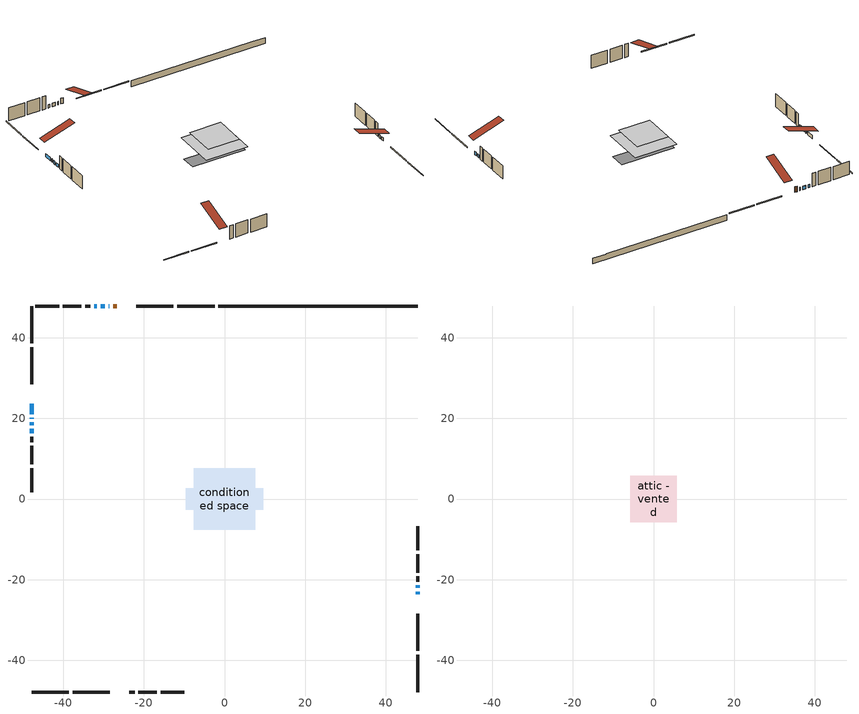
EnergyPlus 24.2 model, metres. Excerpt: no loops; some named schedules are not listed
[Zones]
conditioned space
 floor outside (Floor1 construction): -2.55,-2.55 -2.55,2.55 2.55,2.55 2.55,-2.55 z0.3
 floor adiabatic (AdiabaticFloorConstruction): -7.65,-7.65 -7.65,7.65 7.65,7.65 7.65,-7.65 z2.74
 floor foundation (Slab1 construction): -9.65,-2.7 -9.65,2.7 9.65,2.7 9.65,-2.7 z-1.83
 wall outside (RimJoist1 construction): -2.47,47.83 -11.73,47.83 / -47.83,-47.83 -38.58,-47.83 / -47.83,47.83 -47.83,38.58 / 47.83,-47.83 47.83,-38.58 z0.3:0.6
 wall outside (RimJoist2 construction): -12.66,47.83 -21.92,47.83 / -37.65,-47.83 -28.39,-47.83 / -47.83,37.65 -47.83,28.39 / 47.83,-37.65 47.83,-28.39 z0.3:0.6
 wall outside (AdiabaticWallConstruction 1): -26.7,47.83 -27.59,47.83 z0.3:2.33
 wall outside (AdiabaticWallConstruction): 47.83,-23.6 47.83,-22.97 / -47.83,23.6 -47.83,21.06 / -28.51,47.83 -28.74,47.83 / -47.83,20.13 -47.83,19.91 / -29.66,47.83 -30.69,47.83 / -47.83,18.98 -47.83,18.32 / -47.83,17.39 -47.83,16.32 / 47.83,-22.04 47.83,-21.4 / -31.61,47.83 -32.29,47.83 z0.3:1.52
 wall outside (Wall1 construction): -33.22,47.83 -34.53,47.83 / -23.6,-47.83 -22.3,-47.83 / -47.83,15.39 -47.83,14.08 / 47.83,-20.48 47.83,-19.17 z0.3:5.18
 wall outside (Wall2 construction): -35.46,47.83 -40.04,47.83 / -21.37,-47.83 -16.79,-47.83 / -47.83,13.15 -47.83,8.58 / 47.83,-18.24 47.83,-13.66 z0.3:5.18
 wall outside (Wall3 construction): -40.97,47.83 -46.91,47.83 / -15.86,-47.83 -9.92,-47.83 / -47.83,7.65 -47.83,1.71 / 47.83,-12.73 47.83,-6.79 z0.3:5.18
 wall foundation (FoundationWall1 construction): -1.54,47.83,-1.83 -1.54,47.83,0.3 42.9,47.83,0.3 42.9,47.83,0.19 47.83,47.83,0.19 47.83,47.83,-1.83
 window (WindowConstruction): 47.83,-23.6 47.83,-22.97 z0.3:1.52
 window (WindowConstruction 6): -47.83,23.6 -47.83,21.06 z0.3:1.52
 window (WindowConstruction 7): -28.51,47.83 -28.74,47.83 z0.3:1.52
 window (WindowConstruction 8): -47.83,20.13 -47.83,19.91 z0.3:1.52
 window (WindowConstruction 1): -29.67,47.83 -30.68,47.83 z0.3:1.52
 window (WindowConstruction 2): -47.83,18.98 -47.83,18.32 z0.3:1.52
 window (WindowConstruction 3): -47.83,17.39 -47.83,16.32 z0.3:1.52
 window (WindowConstruction 4): 47.83,-22.04 47.83,-21.41 z0.3:1.52
 window (WindowConstruction 5): -31.61,47.83 -32.29,47.83 z0.3:1.52
 door (Door): -26.71,47.83 -27.58,47.83 z0.3:2.33
 ceiling adiabatic (AdiabaticFloorConstruction): 7.65,-7.65 7.65,7.65 -7.65,7.65 -7.65,-7.65 z2.74
attic - vented
 floor to conditioned space (Floor2 construction Reversed): -5.7,-5.7 -5.7,5.7 5.7,5.7 5.7,-5.7 z5.18
 roof outside (Roof1 construction): -25.78,47.83,5.18 -25.78,36.73,8.88 -22.85,36.73,8.88 -22.85,47.83,5.18; -24.53,-47.83,5.18 -24.53,-36.73,8.88 -27.46,-36.73,8.88 -27.46,-47.83,5.18; -47.83,24.53,5.18 -36.73,24.53,8.88 -36.73,27.46,8.88 -47.83,27.46,5.18; 47.83,-24.53,5.18 36.73,-24.53,8.88 36.73,-27.46,8.88 47.83,-27.46,5.18
[Building]
Building 1: Terrain=Suburbs
[Site:Location]
Toronto City Centre_ON: Latitude {deg}=43.63; Longitude {deg}=-79.39; Time Zone {hr}=-5; Elevation {m}=77; Keep Site Location Information=Yes
[Site:GroundTemperature:Shallow]
5.01852, 3.26908, 3.12898, 3.95918, 7.29196, 10.6092, 13.4851, 15.3069, 15.4617, 13.9799, 11.1774, 7.9619
[Site:WaterMainsTemperature]
Calculation Method=Schedule; Temperature Schedule=mains temperature schedule
[Material] Roughness=Rough; Thermal Absorptance=0.9
Name | Thickness {m} | Conductivity {W/m-K} | Density {kg/m3} | Specific Heat {J/kg-K} | Solar Absorptance | Visible Absorptance
asphalt or fiberglass shingles | 0.00635 | 0.162714 | 1121.4 | 1465.45 | 0.4 | 0.4
ceiling loosefill ins | 0.0846667 | 0.0480833 | 16.02 | 1046.75 | 0.7 | 0.7
ceiling stud and cavity | 0.1397 | 0.0880546 | 65.682 | 1177.47 | 0.7 | 0.7
concrete 4.0 in. | 0.1016 | 1.803125 | 2242.8 | 837.4 | 0.7 | 0.7
concrete 8.0 in. | 0.2032 | 1.803125 | 2242.8 | 837.4 | 0.7 | 0.7
door material | 0.04445 | 0.053851 | 512.64 | 1214.23 | 0.7 | 0.7
exterior vertical ins | 0.0457286 | 0.029427 | 32.04 | 1214.23 | 0.7 | 0.7
floor covering | 0.0127 | 0.0433444 | 54.468 | 1339.84 | 0.6 | 0.6
floor rigid ins | 0.051816 | 0.029427 | 32.04 | 1214.23 | 0.7 | 0.7
floor rigid ins 1; wall rigid ins | 0.512978 | 0.029427 | 32.04 | 1214.23 | 0.7 | 0.7
floor stud and cavity | 0.1397 | 0.35706 | 92.3553 | 1139.71 | 0.7 | 0.7
floor stud and cavity 1 | 0.1397 | 1.75129 | 37.0049 | 1207.88 | 0.7 | 0.7
furniture material conditioned space 1 | 0.1524 | 0.115458 | 640.8 | 1214.23 | 0.6 | 0.6
gypsum board | 0.0127 | 0.160291 | 801 | 837.4 | 0.6 | 0.6
gypsum board 1 | 0.0127 | 0.160291 | 801 | 837.4 | 0.7 | 0.7
osb sheathing 0.5 in. | 0.0127 | 0.115458 | 512.64 | 1214.23 | 0.7 | 0.7
osb sheathing 0.75 in. | 0.01905 | 0.115458 | 512.64 | 1214.23 | 0.7 | 0.7
osb sheathing 2.0 in. | 0.0508 | 0.115458 | 512.64 | 1214.23 | 0.7 | 0.7
rim joist stud and cavity | 0.0508 | 0.0451784 | 125.044 | 1163.47 | 0.6 | 0.6
rim joist stud and cavity 1 | 0.0508 | 0.0290657 | 125.044 | 1163.47 | 0.6 | 0.6
wall stud and cavity | 0.1397 | 0.0812893 | 139.0536 | 1170.24 | 0.7 | 0.7
wall stud and cavity 1 | 0.1397 | 0.081123 | 139.0536 | 1170.24 | 0.7 | 0.7
wall stud and cavity 2 | 0.1397 | 0.0807926 | 139.0536 | 1170.24 | 0.7 | 0.7
wall stud and cavity 3 | 0.0889 | 0.380278 | 52.3479 | 1209.89 | 0.7 | 0.7
wall stud and cavity 4 | 0.0889 | 0.391764 | 83.0341 | 1211.67 | 0.7 | 0.7
wood siding | 0.0254 | 0.102417 | 544.68 | 1172.36 | 0.4 | 0.4
wood siding 1; wood siding 2; wood siding 3 | 0.0254 | 0.102417 | 544.68 | 1172.36 | 0.7 | 0.7
[WindowMaterial:SimpleGlazingSystem]
Name | U-Factor {W/m2-K} | Solar Heat Gain Coefficient
WindowMaterial | 2.37511 | 0.51
WindowMaterial 1 | 2.53296 | 0.44
WindowMaterial 2 | 2.481286 | 0.47
WindowMaterial 3 | 2.2695 | 0.55
WindowMaterial 4 | 2.21896 | 0.58
WindowMaterial 5 | 3.219426 | 0.35
[Construction]
AdiabaticFloorConstruction: floor stud and cavity 1, floor rigid ins 1, osb sheathing 0.75 in., floor covering
AdiabaticWallConstruction: wood siding 2, wall rigid ins, wall stud and cavity 3, gypsum board
AdiabaticWallConstruction 1: wood siding 3, wall rigid ins, wall stud and cavity 3, gypsum board
Door: door material
Floor1 construction: floor stud and cavity, floor rigid ins, osb sheathing 0.75 in., floor covering
Floor2 construction Reversed: gypsum board, ceiling stud and cavity, ceiling loosefill ins
FoundationWall1 construction: concrete 8.0 in., gypsum board 1
furniture construction conditioned space 1: furniture material conditioned space 1
PartitionWallConstruction: gypsum board, wall stud and cavity 4, gypsum board
RimJoist1 construction: wood siding 1, osb sheathing 2.0 in., rim joist stud and cavity
RimJoist2 construction: wood siding 1, osb sheathing 2.0 in., rim joist stud and cavity 1
Roof1 construction: asphalt or fiberglass shingles
Slab1 construction: concrete 4.0 in.
Wall1 construction: wood siding, osb sheathing 0.5 in., wall stud and cavity, gypsum board
Wall2 construction: wood siding, osb sheathing 0.5 in., wall stud and cavity 1, gypsum board
Wall3 construction: wood siding, osb sheathing 0.5 in., wall stud and cavity 2, gypsum board
WindowConstruction; WindowConstruction 4: WindowMaterial
WindowConstruction 1; WindowConstruction 5: WindowMaterial 1
WindowConstruction 2: WindowMaterial 2
WindowConstruction 3: WindowMaterial 3
WindowConstruction 6: WindowMaterial 4
WindowConstruction 7; WindowConstruction 8: WindowMaterial 5
[Zone] Multiplier=1; Part of Total Floor Area=Yes
Name | Volume {m3}
attic - vented | 78.1744
conditioned space | 843.6
[Space]
Name | Zone | Volume {m3}
attic - vented 1 | attic - vented | 78.1744
conditioned space 1 | conditioned space | 843.6
[ZoneInfiltration:EffectiveLeakageArea]
infil attic - vented 1: Zone or Space=attic - vented 1; Schedule=Always On Discrete; Effective Air Leakage Area {cm2}=5476.21; Stack Coefficient=0.000257475; Wind Coefficient=1.08415e-05
[ZoneMixing]
whole house fan mix: Zone or Space=attic - vented; Schedule=Always On Continuous; Design Flow Rate Calculation Method=Flow/Zone; Design Flow Rate {m3/s}=0; Source Zone or Space=conditioned space
[SurfaceProperty:ExposedFoundationPerimeter]
Slab1: Exposed Perimeter Calculation Method=TotalExposedPerimeter; Total Exposed Perimeter {m}=49.379
[InternalMass] Zone or ZoneList=conditioned space; Space or SpaceList=conditioned space 1
Name | Construction | Surface Area {m2}
furniture mass conditioned space 1 | furniture construction conditioned space 1 | 145.664
partition wall mass | PartitionWallConstruction | 364.16
[Lights]
interior lighting: Zone or ZoneList or Space or SpaceList=conditioned space 1; Schedule=interior lighting schedule; Design Level Calculation Method=LightingLevel; Lighting Level {W}=343.2; Return Air Fraction=0; Fraction Radiant=0.6; Fraction Visible=0.2; Fraction Replaceable=1
[People]
occupants: Zone or ZoneList or Space or SpaceList=conditioned space 1; Number of People Schedule=occupants schedule; Number of People Calculation Method=People; Number of People=3; Fraction Radiant=0.314171; Sensible Heat Fraction=0.56303; Activity Level Schedule=occupants activity schedule; Carbon Dioxide Generation Rate {m3/s-W}=0; Enable ASHRAE 55 Comfort Warnings=No; Mean Radiant Temperature Calculation Type=EnclosureAveraged
[ElectricEquipment] Zone or ZoneList or Space or SpaceList=conditioned space 1; Design Level Calculation Method=EquipmentLevel
Name | Schedule | Design Level {W} | Fraction Latent | Fraction Radiant | Fraction Lost
clothes dryer | clothes dryer schedule | 140.772 | 0.015 | 0.081 | 0.85
clothes washer | clothes washer schedule | 32.1985 | 0.03 | 0.162 | 0.7
cooking range | cooking range schedule | 215.147 | 0.08 | 0.432 | 0.2
dishwasher | dishwasher schedule | 66.8632 | 0.3 | 0.18 | 0.4
fridge | fridge schedule | 72.9452 | 0 | 0.6 | 0
mech vent bath fan 0 | mech vent bath fan 0 schedule | 50.2 | 0 | 0 | 1
mech vent bath fan 1 | mech vent bath fan 1 schedule | 50.2 | 0 | 0 | 1
mech vent house fan | mech vent house fan schedule | 0 | 0 | 0 | 1
mech vent house fan cfis | mech vent house fan cfis schedule | 0 | 0 | 0 | 0
mech vent range fan 0 | mech vent range fan 0 schedule | 57 | 0 | 0 | 1
misc plug loads | misc plug loads schedule | 494.7 | 0.045 | 0.513 | 0.1
whole house fan | Always On Discrete | 0 | 0 | 0 | 1
[OtherEquipment] Zone or ZoneList or Space or SpaceList=conditioned space 1; Design Level Calculation Method=EquipmentLevel
Name | Fuel Type | Schedule | Design Level {W} | Fraction Latent | Fraction Radiant | Fraction Lost
clothes dryer 1 | Electricity | clothes dryer schedule | 0 | 0.015 | 0.081 | 0.85
cooking range 1 | Electricity | cooking range schedule | 0 | 0.08 | 0.432 | 0.2
general water use latent | None | general water use schedule | 62.594 | 1 | 0 | 0
general water use sensible | None | general water use schedule | -61.6891 | 0 | 0.6 | 0
mech vent house fan latent load | None | Always On Discrete | 0 | 1 | 0 | 0
mech vent house fan sensible load | None | Always On Discrete | 0 | 0 | 0 | 0
water heater energy adjustment1 | NaturalGas | Always On Discrete | 0.01 | 0 | 0 | 1
[ZoneInfiltration:DesignFlowRate] Zone or ZoneList or Space or SpaceList=conditioned space 1; Schedule=Always On Discrete; Design Flow Rate Calculation Method=Flow/Zone; Design Flow Rate {m3/s}=0
infil flow; natural vent flow; whole house fan flow
[AvailabilityManager:Scheduled]
central ac and furnace airloop Availability Manager: Schedule=Always On Discrete
[Foundation:Kiva]
Foundation Kiva 1: Initial Indoor Air Temperature {C}=18; Wall Height Above Grade {m}=0.300015; Wall Depth Below Slab {m}=0.2032; Custom Block Material Name 1=exterior vertical ins; Custom Block Depth 1 {m}=2.13; Custom Block X Position 1 {m}=0.2159; Custom Block Z Position 1 {m}=0
[Foundation:Kiva:Settings]
Soil Conductivity {W/m-K}=0.849921; Soil Density {kg/m3}=1842.3; Soil Specific Heat {J/kg-K}=418.7; Ground Solar Absorptivity=0.9; Ground Thermal Absorptivity=0.9; Ground Surface Roughness {m}=0.03; Far-Field Width {m}=40; Deep-Ground Boundary Condition=ZeroFlux; Deep-Ground Depth {m}=40; Minimum Cell Dimension {m}=0.2; Maximum Cell Growth Coefficient=3; Simulation Timestep=Timestep
[Exterior:Lights]
exterior lighting: Schedule=exterior lighting schedule; Design Level {W}=75.6
[EnergyManagementSystem:GlobalVariable]
central_ac_and_furnace_airloop_Fan_RTF
infil_program_Qfan
infil_program_Qinf
natural_vent_program_Qnv
natural_vent_program_Qwhf
[EnergyManagementSystem:Sensor]
Name | Output:Variable or Output:Meter Index Key | Output:Variable or Output:Meter
airflow_gain | infil flow | Infiltration Sensible Heat Gain Energy
airflow_gain_1 | natural vent flow | Infiltration Sensible Heat Gain Energy
airflow_gain_2 | whole house fan flow | Infiltration Sensible Heat Gain Energy
airflow_loss | infil flow | Infiltration Sensible Heat Loss Energy
airflow_loss_1 | natural vent flow | Infiltration Sensible Heat Loss Energy
airflow_loss_2 | whole house fan flow | Infiltration Sensible Heat Loss Energy
clg_load_cond |  | Cooling:EnergyTransfer:Zone:CONDITIONED SPACE
clg_sp_s; clg_sp_s_1 | cooling setpoint | Schedule Value
clothes_dryer_exhaust_0_sch_s | clothes dryer exhaust 0 schedule | Schedule Value
cool_season | cooling season schedule | Schedule Value
htg_load_cond |  | Heating:EnergyTransfer:Zone:CONDITIONED SPACE
htg_sp_s; htg_sp_s_1 | heating setpoint | Schedule Value
ig_ee_conv | clothes dryer | Electric Equipment Convective Heating Energy
ig_ee_conv_2 | cooking range | Electric Equipment Convective Heating Energy
ig_ee_conv_4 | fridge | Electric Equipment Convective Heating Energy
ig_ee_conv_5 | misc plug loads | Electric Equipment Convective Heating Energy
ig_ee_conv_6 | whole house fan | Electric Equipment Convective Heating Energy
ig_ee_rad | clothes dryer | Electric Equipment Radiant Heating Energy
ig_ee_rad_2 | cooking range | Electric Equipment Radiant Heating Energy
ig_ee_rad_4 | fridge | Electric Equipment Radiant Heating Energy
ig_ee_rad_5 | misc plug loads | Electric Equipment Radiant Heating Energy
ig_ee_rad_6 | whole house fan | Electric Equipment Radiant Heating Energy
ig_lgt_conv | interior lighting | Lights Convective Heating Energy
ig_lgt_rad | interior lighting | Lights Radiant Heating Energy
ig_lgt_vis | interior lighting | Lights Visible Radiation Heating Energy
ig_oe_conv | clothes dryer 1 | Other Equipment Convective Heating Energy
ig_oe_conv_1 | cooking range 1 | Other Equipment Convective Heating Energy
ig_oe_conv_2 | general water use latent | Other Equipment Convective Heating Energy
ig_oe_conv_3 | general water use sensible | Other Equipment Convective Heating Energy
ig_oe_conv_4 | water heater energy adjustment1 | Other Equipment Convective Heating Energy
ig_oe_rad | clothes dryer 1 | Other Equipment Radiant Heating Energy
ig_oe_rad_1 | cooking range 1 | Other Equipment Radiant Heating Energy
ig_oe_rad_2 | general water use latent | Other Equipment Radiant Heating Energy
ig_oe_rad_3 | general water use sensible | Other Equipment Radiant Heating Energy
ig_oe_rad_4 | water heater energy adjustment1 | Other Equipment Radiant Heating Energy
ig_ppl_conv | occupants | People Convective Heating Energy
ig_ppl_rad | occupants | People Radiant Heating Energy
im_conv | furniture mass conditioned space 1 | Surface Inside Face Convection Heat Gain Energy
im_conv_1 | partition wall mass | Surface Inside Face Convection Heat Gain Energy
im_ig | furniture mass conditioned space 1 | Surface Inside Face Internal Gains Radiation Heat Gain Energy
im_ig_1 | partition wall mass | Surface Inside Face Internal Gains Radiation Heat Gain Energy
im_lgt | furniture mass conditioned space 1 | Surface Inside Face Lights Radiation Heat Gain Energy
im_lgt_1 | partition wall mass | Surface Inside Face Lights Radiation Heat Gain Energy
im_sol | furniture mass conditioned space 1 | Surface Inside Face Solar Radiation Heat Gain Energy
im_sol_1 | partition wall mass | Surface Inside Face Solar Radiation Heat Gain Energy
im_surf | furniture mass conditioned space 1 | Surface Inside Face Net Surface Thermal Radiation Heat Gain Energy
im_surf_1 | partition wall mass | Surface Inside Face Net Surface Thermal Radiation Heat Gain Energy
mech_vent_bath_fan_0_sch_s | mech vent bath fan 0 schedule | Schedule Value
mech_vent_bath_fan_1_sch_s | mech vent bath fan 1 schedule | Schedule Value
mech_vent_range_fan_0_sch_s | mech vent range fan 0 schedule | Schedule Value
mv_conv | mech vent bath fan 0 | Electric Equipment Convective Heating Energy
mv_conv_1 | mech vent bath fan 1 | Electric Equipment Convective Heating Energy
mv_conv_2 | mech vent house fan | Electric Equipment Convective Heating Energy
mv_conv_3 | mech vent house fan cfis | Electric Equipment Convective Heating Energy
mv_conv_4 | mech vent range fan 0 | Electric Equipment Convective Heating Energy
mv_conv_5 | mech vent house fan latent load | Other Equipment Convective Heating Energy
mv_conv_6 | mech vent house fan sensible load | Other Equipment Convective Heating Energy
mv_rad | mech vent bath fan 0 | Electric Equipment Radiant Heating Energy
mv_rad_1 | mech vent bath fan 1 | Electric Equipment Radiant Heating Energy
mv_rad_2 | mech vent house fan | Electric Equipment Radiant Heating Energy
mv_rad_3 | mech vent house fan cfis | Electric Equipment Radiant Heating Energy
mv_rad_4 | mech vent range fan 0 | Electric Equipment Radiant Heating Energy
mv_rad_5 | mech vent house fan latent load | Other Equipment Radiant Heating Energy
mv_rad_6 | mech vent house fan sensible load | Other Equipment Radiant Heating Energy
natural_vent_s | natural vent schedule | Schedule Value
out_pb_s |  | Site Outdoor Air Barometric Pressure
out_wt_s |  | Site Outdoor Air Humidity Ratio
site_vw_s |  | Site Wind Speed
ss_back_out | Window1 | Surface Window Shortwave from Zone Back Out Window Heat Transfer Rate
ss_back_out_1 | Window10 | Surface Window Shortwave from Zone Back Out Window Heat Transfer Rate
ss_back_out_2 | Window11 | Surface Window Shortwave from Zone Back Out Window Heat Transfer Rate
ss_back_out_3 | Window12 | Surface Window Shortwave from Zone Back Out Window Heat Transfer Rate
ss_back_out_4 | Window2 | Surface Window Shortwave from Zone Back Out Window Heat Transfer Rate
ss_back_out_5 | Window5 | Surface Window Shortwave from Zone Back Out Window Heat Transfer Rate
ss_back_out_6 | Window6 | Surface Window Shortwave from Zone Back Out Window Heat Transfer Rate
ss_back_out_7 | Window7 | Surface Window Shortwave from Zone Back Out Window Heat Transfer Rate
ss_back_out_8 | Window8 | Surface Window Shortwave from Zone Back Out Window Heat Transfer Rate
ss_conv | Door1 | Surface Inside Face Convection Heat Gain Energy
ss_conv_1 | Window1 | Surface Inside Face Convection Heat Gain Energy
ss_conv_2 | Window10 | Surface Inside Face Convection Heat Gain Energy
ss_conv_3 | Window11 | Surface Inside Face Convection Heat Gain Energy
ss_conv_4 | Window12 | Surface Inside Face Convection Heat Gain Energy
ss_conv_5 | Window2 | Surface Inside Face Convection Heat Gain Energy
ss_conv_6 | Window5 | Surface Inside Face Convection Heat Gain Energy
ss_conv_7 | Window6 | Surface Inside Face Convection Heat Gain Energy
ss_conv_8 | Window7 | Surface Inside Face Convection Heat Gain Energy
ss_conv_9 | Window8 | Surface Inside Face Convection Heat Gain Energy
ss_ig | Door1 | Surface Inside Face Internal Gains Radiation Heat Gain Energy
ss_ig_1 | Window1 | Surface Inside Face Internal Gains Radiation Heat Gain Energy
ss_ig_2 | Window10 | Surface Inside Face Internal Gains Radiation Heat Gain Energy
ss_ig_3 | Window11 | Surface Inside Face Internal Gains Radiation Heat Gain Energy
ss_ig_4 | Window12 | Surface Inside Face Internal Gains Radiation Heat Gain Energy
ss_ig_5 | Window2 | Surface Inside Face Internal Gains Radiation Heat Gain Energy
ss_ig_6 | Window5 | Surface Inside Face Internal Gains Radiation Heat Gain Energy
ss_ig_7 | Window6 | Surface Inside Face Internal Gains Radiation Heat Gain Energy
ss_ig_8 | Window7 | Surface Inside Face Internal Gains Radiation Heat Gain Energy
ss_ig_9 | Window8 | Surface Inside Face Internal Gains Radiation Heat Gain Energy
ss_lgt | Door1 | Surface Inside Face Lights Radiation Heat Gain Energy
ss_sol | Door1 | Surface Inside Face Solar Radiation Heat Gain Energy
ss_surf | Door1 | Surface Inside Face Net Surface Thermal Radiation Heat Gain Energy
ss_surf_1 | Window1 | Surface Inside Face Net Surface Thermal Radiation Heat Gain Energy
ss_surf_2 | Window10 | Surface Inside Face Net Surface Thermal Radiation Heat Gain Energy
ss_surf_3 | Window11 | Surface Inside Face Net Surface Thermal Radiation Heat Gain Energy
ss_surf_4 | Window12 | Surface Inside Face Net Surface Thermal Radiation Heat Gain Energy
ss_surf_5 | Window2 | Surface Inside Face Net Surface Thermal Radiation Heat Gain Energy
ss_surf_6 | Window5 | Surface Inside Face Net Surface Thermal Radiation Heat Gain Energy
ss_surf_7 | Window6 | Surface Inside Face Net Surface Thermal Radiation Heat Gain Energy
ss_surf_8 | Window7 | Surface Inside Face Net Surface Thermal Radiation Heat Gain Energy
ss_surf_9 | Window8 | Surface Inside Face Net Surface Thermal Radiation Heat Gain Energy
ss_trans_in | Window1 | Surface Window Transmitted Solar Radiation Rate
ss_trans_in_1 | Window10 | Surface Window Transmitted Solar Radiation Rate
ss_trans_in_2 | Window11 | Surface Window Transmitted Solar Radiation Rate
ss_trans_in_3 | Window12 | Surface Window Transmitted Solar Radiation Rate
ss_trans_in_4 | Window2 | Surface Window Transmitted Solar Radiation Rate
ss_trans_in_5 | Window5 | Surface Window Transmitted Solar Radiation Rate
ss_trans_in_6 | Window6 | Surface Window Transmitted Solar Radiation Rate
ss_trans_in_7 | Window7 | Surface Window Transmitted Solar Radiation Rate
ss_trans_in_8 | Window8 | Surface Window Transmitted Solar Radiation Rate
ss_trans_out | Window1 | Surface Inside Face Initial Transmitted Diffuse Transmitted Out Window Solar Radiation Rate
ss_trans_out_1 | Window10 | Surface Inside Face Initial Transmitted Diffuse Transmitted Out Window Solar Radiation Rate
ss_trans_out_2 | Window11 | Surface Inside Face Initial Transmitted Diffuse Transmitted Out Window Solar Radiation Rate
ss_trans_out_3 | Window12 | Surface Inside Face Initial Transmitted Diffuse Transmitted Out Window Solar Radiation Rate
ss_trans_out_4 | Window2 | Surface Inside Face Initial Transmitted Diffuse Transmitted Out Window Solar Radiation Rate
ss_trans_out_5 | Window5 | Surface Inside Face Initial Transmitted Diffuse Transmitted Out Window Solar Radiation Rate
ss_trans_out_6 | Window6 | Surface Inside Face Initial Transmitted Diffuse Transmitted Out Window Solar Radiation Rate
ss_trans_out_7 | Window7 | Surface Inside Face Initial Transmitted Diffuse Transmitted Out Window Solar Radiation Rate
ss_trans_out_8 | Window8 | Surface Inside Face Initial Transmitted Diffuse Transmitted Out Window Solar Radiation Rate
s_conv | Floor1 | Surface Inside Face Convection Heat Gain Energy
s_conv_1 | Floor2 | Surface Inside Face Convection Heat Gain Energy
s_conv_10 | RimJoist2:180 | Surface Inside Face Convection Heat Gain Energy
s_conv_11 | RimJoist2:270 | Surface Inside Face Convection Heat Gain Energy
s_conv_12 | RimJoist2:90 | Surface Inside Face Convection Heat Gain Energy
s_conv_13 | Slab1 | Surface Inside Face Convection Heat Gain Energy
s_conv_14 | Wall1:0 | Surface Inside Face Convection Heat Gain Energy
s_conv_15 | Wall1:180 | Surface Inside Face Convection Heat Gain Energy
s_conv_16 | Wall1:270 | Surface Inside Face Convection Heat Gain Energy
s_conv_17 | Wall1:90 | Surface Inside Face Convection Heat Gain Energy
s_conv_18 | Wall2:0 | Surface Inside Face Convection Heat Gain Energy
s_conv_19 | Wall2:180 | Surface Inside Face Convection Heat Gain Energy
s_conv_2 | FoundationWall1 | Surface Inside Face Convection Heat Gain Energy
s_conv_20 | Wall2:270 | Surface Inside Face Convection Heat Gain Energy
s_conv_21 | Wall2:90 | Surface Inside Face Convection Heat Gain Energy
s_conv_22 | Wall3:0 | Surface Inside Face Convection Heat Gain Energy
s_conv_23 | Wall3:180 | Surface Inside Face Convection Heat Gain Energy
s_conv_24 | Wall3:270 | Surface Inside Face Convection Heat Gain Energy
s_conv_25 | Wall3:90 | Surface Inside Face Convection Heat Gain Energy
s_conv_3 | inferred conditioned ceiling | Surface Inside Face Convection Heat Gain Energy
s_conv_4 | inferred conditioned floor | Surface Inside Face Convection Heat Gain Energy
s_conv_5 | RimJoist1:0 | Surface Inside Face Convection Heat Gain Energy
s_conv_6 | RimJoist1:180 | Surface Inside Face Convection Heat Gain Energy
s_conv_7 | RimJoist1:270 | Surface Inside Face Convection Heat Gain Energy
s_conv_8 | RimJoist1:90 | Surface Inside Face Convection Heat Gain Energy
s_conv_9 | RimJoist2:0 | Surface Inside Face Convection Heat Gain Energy
s_ig | Floor1 | Surface Inside Face Internal Gains Radiation Heat Gain Energy
s_ig_1 | Floor2 | Surface Inside Face Internal Gains Radiation Heat Gain Energy
s_ig_10 | RimJoist2:180 | Surface Inside Face Internal Gains Radiation Heat Gain Energy
s_ig_11 | RimJoist2:270 | Surface Inside Face Internal Gains Radiation Heat Gain Energy
s_ig_12 | RimJoist2:90 | Surface Inside Face Internal Gains Radiation Heat Gain Energy
s_ig_13 | Slab1 | Surface Inside Face Internal Gains Radiation Heat Gain Energy
s_ig_14 | Wall1:0 | Surface Inside Face Internal Gains Radiation Heat Gain Energy
